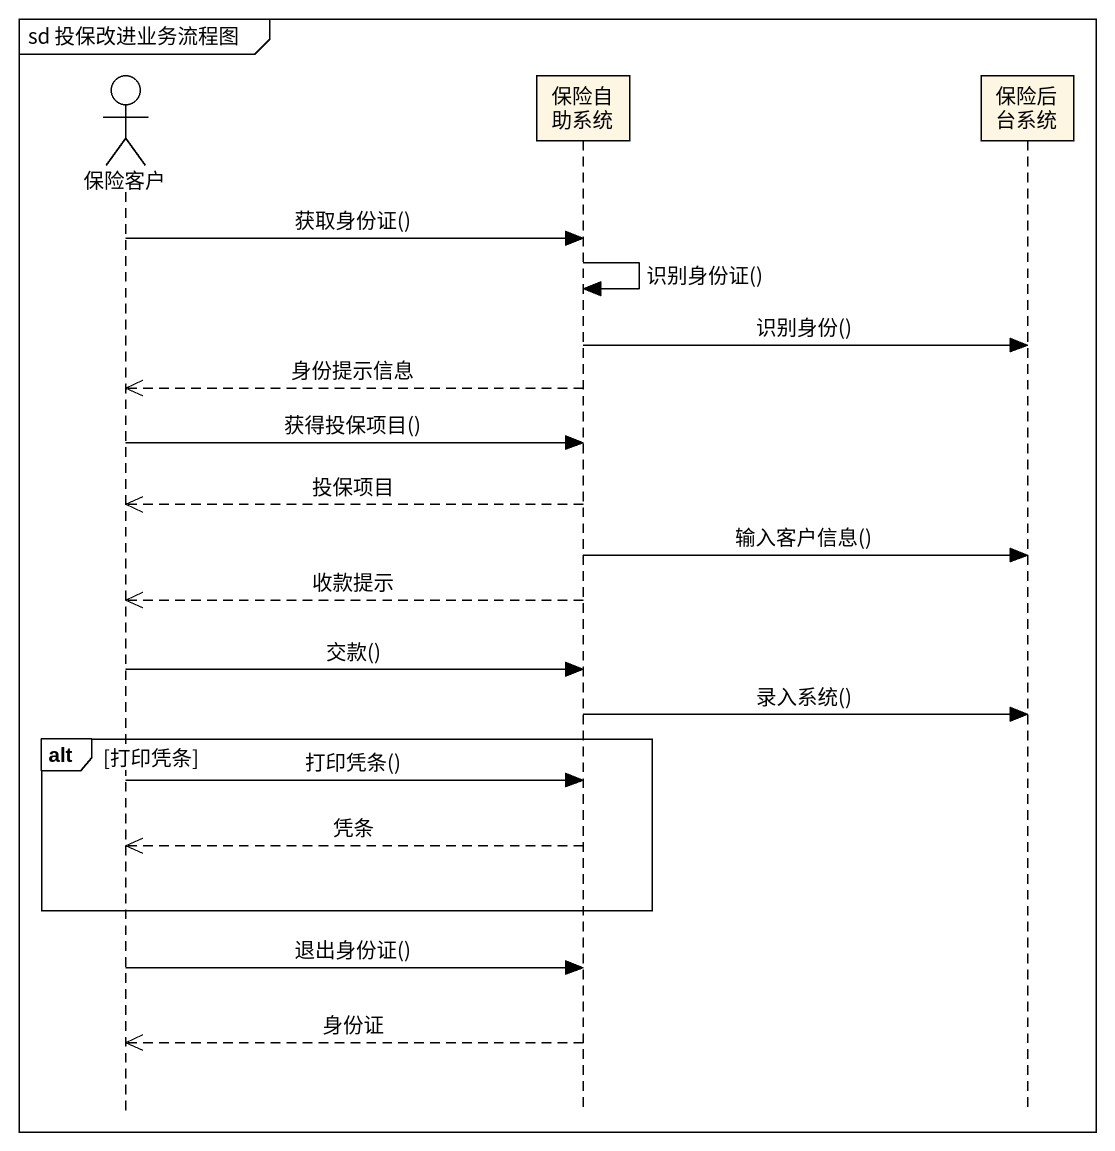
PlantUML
@startuml
mainframe sd 投保改进业务流程图
hide footbox
actor 保险客户
participant 保险自助系统
participant 保险后台系统

保险客户 -> 保险自助系统 : 获取身份证()
保险自助系统 -> 保险自助系统 : 识别身份证()
保险自助系统 -> 保险后台系统 : 识别身份()
保险自助系统 -->> 保险客户 : 身份提示信息
保险客户 -> 保险自助系统 : 获得投保项目()
保险自助系统 -->> 保险客户 : 投保项目
保险自助系统 -> 保险后台系统 : 输入客户信息()
保险自助系统 -->> 保险客户 : 收款提示
保险客户 -> 保险自助系统 : 交款()
保险自助系统 -> 保险后台系统 : 录入系统()
alt 打印凭条
  保险客户 -> 保险自助系统 : 打印凭条()
  保险自助系统 -->> 保险客户 : 凭条
end
保险客户 -> 保险自助系统 : 退出身份证()
保险自助系统 -->> 保险客户 : 身份证
@enduml
